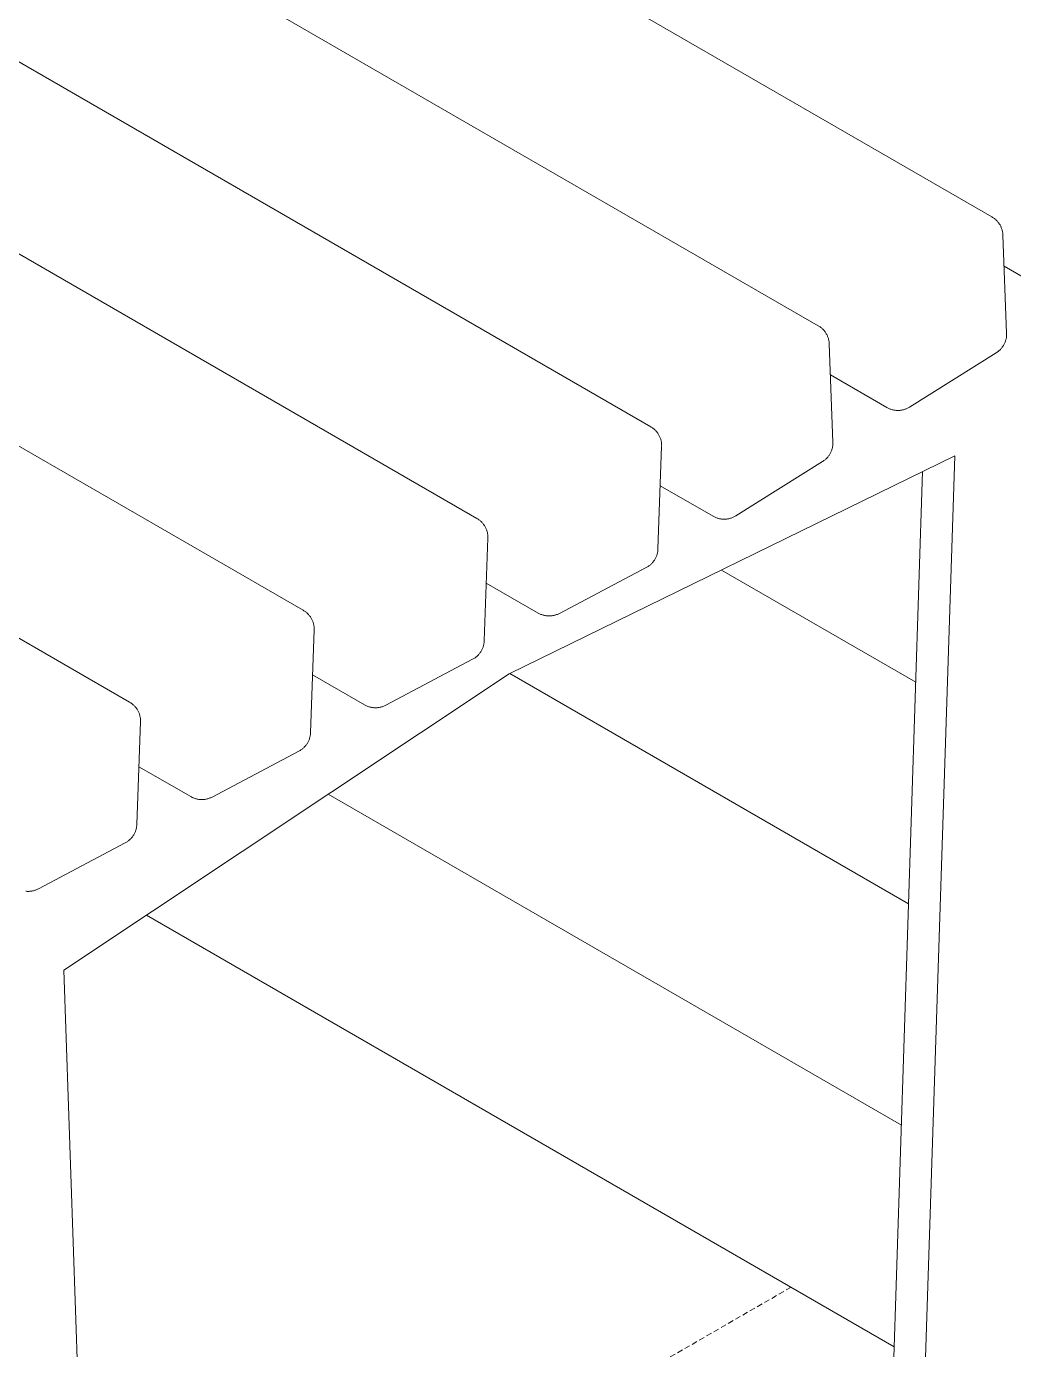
# Model space of a CAD drawing. Header units: millimetres. Extents: x -273 to 4197, y -77 to 2867.
# Drawn here: x 3808.1 to 4033, y 847.3 to 1148.7 of the extents above; entities that cross this region are included whole.
import ezdxf

# ---------------------------------------------------------------- set-up
doc = ezdxf.new("R2010")
doc.units = ezdxf.units.MM
doc.linetypes.add('HIDDEN', pattern=[1.905, 1.27, -0.635])
doc.layers.add('ZANO_R', color=7, linetype='Continuous', lineweight=0)
doc.layers.add('ZANO_R_przerywana', color=7, linetype='HIDDEN', lineweight=0)

msp = doc.modelspace()

# ---------------------------------------------------------------- linework, layer by layer
at = {"layer": 'ZANO_R'}
for p, q in [((2762.34, 1836.07), (4028.06, 1105.31)), ((2722.78, 1811.3), (3988.5, 1080.54)), ((2684.6, 1788.3), (3950.33, 1057.53)), ((2645.04, 1767.39), (3910.76, 1036.62)), ((2605.48, 1746.47), (3871.2, 1015.71)), ((2565.92, 1725.56), (3831.64, 994.8)), ((4028.06, 1105.31), (4028.21, 1105.22)), ((4028.21, 1105.22), (4028.36, 1105.12)), ((4028.36, 1105.12), (4028.5, 1105.03)), ((4028.5, 1105.03), (4028.64, 1104.92)), ((4028.64, 1104.92), (4028.77, 1104.81)), ((4028.77, 1104.81), (4028.91, 1104.7)), ((4028.91, 1104.7), (4029.03, 1104.58)), ((4029.03, 1104.58), (4029.16, 1104.46)), ((4029.16, 1104.46), (4029.28, 1104.33)), ((4029.28, 1104.33), (4029.39, 1104.2)), ((4029.39, 1104.2), (4029.5, 1104.06)), ((4029.5, 1104.06), (4029.6, 1103.92)), ((4029.6, 1103.92), (4029.7, 1103.78)), ((4029.7, 1103.78), (4029.8, 1103.63)), ((4029.8, 1103.63), (4029.89, 1103.48)), ((4029.89, 1103.48), (4029.97, 1103.33)), ((4029.97, 1103.33), (4030.05, 1103.18)), ((4030.05, 1103.18), (4030.13, 1103.02)), ((4030.13, 1103.02), (4030.19, 1102.86)), ((4030.19, 1102.86), (4030.26, 1102.7)), ((4030.26, 1102.7), (4030.31, 1102.53)), ((4030.31, 1102.53), (4030.37, 1102.37)), ((4030.37, 1102.37), (4030.41, 1102.2)), ((4030.41, 1102.2), (4030.45, 1102.03)), ((4030.45, 1102.03), (4030.48, 1101.86)), ((4030.48, 1101.86), (4030.51, 1101.69)), ((4030.51, 1101.69), (4030.53, 1101.51)), ((4030.53, 1101.51), (4030.55, 1101.34)), ((4030.55, 1101.34), (4030.56, 1101.17)), ((4030.56, 1101.17), (4031.39, 1078.81)), ((4043.68, 1086.68), (4030.82, 1094.1)), ((3988.5, 1080.54), (3988.65, 1080.45)), ((3988.65, 1080.45), (3988.79, 1080.35)), ((3988.79, 1080.35), (3988.94, 1080.25)), ((3988.94, 1080.25), (3989.08, 1080.15)), ((3989.08, 1080.15), (3989.21, 1080.04)), ((3989.21, 1080.04), (3989.34, 1079.92)), ((3989.34, 1079.92), (3989.47, 1079.81)), ((3989.47, 1079.81), (3989.59, 1079.68)), ((3989.59, 1079.68), (3989.71, 1079.56)), ((3989.71, 1079.56), (3989.83, 1079.42)), ((3989.83, 1079.42), (3989.94, 1079.29)), ((3989.94, 1079.29), (3990.04, 1079.15)), ((3990.04, 1079.15), (3990.14, 1079.01)), ((3990.14, 1079.01), (3990.24, 1078.86)), ((3990.24, 1078.86), (3990.33, 1078.71)), ((3990.33, 1078.71), (3990.41, 1078.56)), ((3990.41, 1078.56), (3990.49, 1078.41)), ((3990.49, 1078.41), (3990.56, 1078.25)), ((3990.56, 1078.25), (3990.63, 1078.09)), ((3990.63, 1078.09), (3990.69, 1077.93)), ((3990.69, 1077.93), (3990.75, 1077.76)), ((3990.75, 1077.76), (3990.8, 1077.59)), ((3990.8, 1077.59), (3990.85, 1077.43)), ((3990.85, 1077.43), (3990.89, 1077.26)), ((3990.89, 1077.26), (3990.92, 1077.09)), ((3990.92, 1077.09), (3990.95, 1076.91)), ((3990.95, 1076.91), (3990.97, 1076.74)), ((3990.97, 1076.74), (3990.99, 1076.57)), ((3990.99, 1076.57), (3991, 1076.39)), ((3991, 1076.39), (3991.83, 1054.04)), ((4030.6, 1075.92), (4030.51, 1075.78)), ((4030.69, 1076.06), (4030.6, 1075.92)), ((4030.78, 1076.21), (4030.69, 1076.06)), ((4030.86, 1076.36), (4030.78, 1076.21)), ((4030.93, 1076.51), (4030.86, 1076.36)), ((4031, 1076.66), (4030.93, 1076.51)), ((4031.06, 1076.82), (4031, 1076.66)), ((4031.12, 1076.98), (4031.06, 1076.82)), ((4031.17, 1077.14), (4031.12, 1076.98)), ((4031.22, 1077.3), (4031.17, 1077.14)), ((4031.26, 1077.46), (4031.22, 1077.3)), ((4031.3, 1077.63), (4031.26, 1077.46)), ((4031.33, 1077.8), (4031.3, 1077.63)), ((4031.35, 1077.96), (4031.33, 1077.8)), ((4031.37, 1078.13), (4031.35, 1077.96)), ((4031.39, 1078.3), (4031.37, 1078.13)), ((4031.39, 1078.81), (4031.4, 1078.64)), ((4031.4, 1078.47), (4031.39, 1078.3)), ((4031.4, 1078.64), (4031.4, 1078.47)), ((4029.05, 1074.38), (4009.27, 1062)), ((4029.19, 1074.47), (4029.05, 1074.38)), ((4029.33, 1074.57), (4029.19, 1074.47)), ((4029.47, 1074.67), (4029.33, 1074.57)), ((4029.6, 1074.78), (4029.47, 1074.67)), ((4029.73, 1074.89), (4029.6, 1074.78)), ((4029.85, 1075), (4029.73, 1074.89)), ((4029.97, 1075.12), (4029.85, 1075)), ((4030.09, 1075.25), (4029.97, 1075.12)), ((4030.2, 1075.37), (4030.09, 1075.25)), ((4030.31, 1075.5), (4030.2, 1075.37)), ((4030.41, 1075.64), (4030.31, 1075.5)), ((4030.51, 1075.78), (4030.41, 1075.64)), ((4004.12, 1061.9), (3991.26, 1069.33)), ((4004.26, 1061.82), (4004.12, 1061.9)), ((4004.42, 1061.75), (4004.26, 1061.82)), ((4004.57, 1061.67), (4004.42, 1061.75)), ((4004.72, 1061.61), (4004.57, 1061.67)), ((4004.88, 1061.55), (4004.72, 1061.61)), ((4005.04, 1061.49), (4004.88, 1061.55)), ((4005.2, 1061.44), (4005.04, 1061.49)), ((4005.37, 1061.39), (4005.2, 1061.44)), ((4005.53, 1061.35), (4005.37, 1061.39)), ((4005.7, 1061.32), (4005.53, 1061.35)), ((4005.86, 1061.29), (4005.7, 1061.32)), ((4006.03, 1061.27), (4005.86, 1061.29)), ((4006.2, 1061.25), (4006.03, 1061.27)), ((4006.37, 1061.24), (4006.2, 1061.25)), ((4006.54, 1061.23), (4006.37, 1061.24)), ((4006.71, 1061.24), (4006.54, 1061.23)), ((4006.88, 1061.24), (4006.71, 1061.24)), ((4007.04, 1061.25), (4006.88, 1061.24)), ((4007.21, 1061.27), (4007.04, 1061.25)), ((4007.38, 1061.29), (4007.21, 1061.27)), ((4007.55, 1061.32), (4007.38, 1061.29)), ((4007.71, 1061.36), (4007.55, 1061.32)), ((4007.88, 1061.4), (4007.71, 1061.36)), ((4008.04, 1061.44), (4007.88, 1061.4)), ((4008.2, 1061.49), (4008.04, 1061.44)), ((4008.36, 1061.55), (4008.2, 1061.49)), ((4008.52, 1061.61), (4008.36, 1061.55)), ((4008.67, 1061.68), (4008.52, 1061.61)), ((4008.83, 1061.75), (4008.67, 1061.68)), ((4008.98, 1061.83), (4008.83, 1061.75)), ((4009.13, 1061.91), (4008.98, 1061.83)), ((4009.27, 1062), (4009.13, 1061.91)), ((3950.33, 1057.53), (3950.47, 1057.44)), ((3950.47, 1057.44), (3950.61, 1057.35)), ((3950.61, 1057.35), (3950.75, 1057.26)), ((3950.75, 1057.26), (3950.89, 1057.15)), ((3950.89, 1057.15), (3951.02, 1057.05)), ((3951.02, 1057.05), (3951.15, 1056.94)), ((3951.15, 1056.94), (3951.27, 1056.82)), ((3951.27, 1056.82), (3951.39, 1056.71)), ((3951.39, 1056.71), (3951.51, 1056.58)), ((3951.51, 1056.58), (3951.62, 1056.46)), ((3951.62, 1056.46), (3951.73, 1056.33)), ((3951.73, 1056.33), (3951.83, 1056.19)), ((3951.83, 1056.19), (3951.93, 1056.05)), ((3951.93, 1056.05), (3952.03, 1055.91)), ((3952.03, 1055.91), (3952.12, 1055.77)), ((3952.12, 1055.77), (3952.2, 1055.62)), ((3952.2, 1055.62), (3952.28, 1055.47)), ((3952.28, 1055.47), (3952.35, 1055.32)), ((3952.35, 1055.32), (3952.42, 1055.17)), ((3952.42, 1055.17), (3952.49, 1055.01)), ((3952.49, 1055.01), (3952.55, 1054.85)), ((3952.55, 1054.85), (3952.6, 1054.69)), ((3952.82, 1053.02), (3951.99, 1029.7)), ((3952.6, 1054.69), (3952.65, 1054.53)), ((3952.65, 1054.53), (3952.69, 1054.37)), ((3952.69, 1054.37), (3952.72, 1054.2)), ((3952.72, 1054.2), (3952.76, 1054.03)), ((3952.76, 1054.03), (3952.78, 1053.87)), ((3952.78, 1053.87), (3952.8, 1053.7)), ((3952.8, 1053.7), (3952.81, 1053.53)), ((3952.81, 1053.53), (3952.82, 1053.36)), ((3952.82, 1053.36), (3952.83, 1053.19)), ((3952.83, 1053.19), (3952.82, 1053.02)), ((3991.44, 1051.89), (3991.37, 1051.74)), ((3991.5, 1052.05), (3991.44, 1051.89)), ((3991.56, 1052.21), (3991.5, 1052.05)), ((3991.61, 1052.37), (3991.56, 1052.21)), ((3991.66, 1052.53), (3991.61, 1052.37)), ((3991.7, 1052.69), (3991.66, 1052.53)), ((3991.74, 1052.86), (3991.7, 1052.69)), ((3991.77, 1053.02), (3991.74, 1052.86)), ((3991.79, 1053.19), (3991.77, 1053.02)), ((3991.81, 1053.36), (3991.79, 1053.19)), ((3991.83, 1053.53), (3991.81, 1053.36)), ((3991.83, 1054.04), (3991.84, 1053.87)), ((3991.84, 1053.87), (3991.83, 1053.7)), ((3991.83, 1053.7), (3991.83, 1053.53)), ((4019.59, 1050.93), (3918.13, 1001.25)), ((3989.49, 1049.61), (3969.71, 1037.22)), ((3989.63, 1049.7), (3989.49, 1049.61)), ((3989.77, 1049.8), (3989.63, 1049.7)), ((3989.9, 1049.9), (3989.77, 1049.8)), ((3990.04, 1050.01), (3989.9, 1049.9)), ((3990.16, 1050.12), (3990.04, 1050.01)), ((3990.29, 1050.23), (3990.16, 1050.12)), ((3990.41, 1050.35), (3990.29, 1050.23)), ((3990.53, 1050.47), (3990.41, 1050.35)), ((3990.64, 1050.6), (3990.53, 1050.47)), ((3990.75, 1050.73), (3990.64, 1050.6)), ((3990.85, 1050.87), (3990.75, 1050.73)), ((3990.95, 1051), (3990.85, 1050.87)), ((3991.04, 1051.14), (3990.95, 1051)), ((3991.13, 1051.29), (3991.04, 1051.14)), ((3991.21, 1051.43), (3991.13, 1051.29)), ((3991.29, 1051.58), (3991.21, 1051.43)), ((3991.37, 1051.74), (3991.29, 1051.58)), ((4012.55, 834.6), (4019.59, 1050.93)), ((4005.47, 838.68), (4012.27, 1047.35)), ((3964.55, 1037.13), (3952.5, 1044.09)), ((3964.7, 1037.05), (3964.55, 1037.13)), ((3964.85, 1036.97), (3964.7, 1037.05)), ((3965.01, 1036.9), (3964.85, 1036.97)), ((3965.16, 1036.83), (3965.01, 1036.9)), ((3965.32, 1036.77), (3965.16, 1036.83)), ((3965.48, 1036.72), (3965.32, 1036.77)), ((3965.64, 1036.67), (3965.48, 1036.72)), ((3968.64, 1036.72), (3968.48, 1036.67)), ((3968.8, 1036.78), (3968.64, 1036.72)), ((3968.96, 1036.84), (3968.8, 1036.78)), ((3969.11, 1036.9), (3968.96, 1036.84)), ((3969.26, 1036.98), (3969.11, 1036.9)), ((3969.41, 1037.05), (3969.26, 1036.98)), ((3969.56, 1037.14), (3969.41, 1037.05)), ((3969.71, 1037.22), (3969.56, 1037.14)), ((3910.76, 1036.62), (3910.91, 1036.53)), ((3910.91, 1036.53), (3911.05, 1036.44)), ((3911.05, 1036.44), (3911.19, 1036.35)), ((3911.19, 1036.35), (3911.32, 1036.24)), ((3911.32, 1036.24), (3911.46, 1036.14)), ((3911.46, 1036.14), (3911.58, 1036.03)), ((3911.58, 1036.03), (3911.71, 1035.91)), ((3911.71, 1035.91), (3911.83, 1035.79)), ((3911.83, 1035.79), (3911.95, 1035.67)), ((3911.95, 1035.67), (3912.06, 1035.55)), ((3912.06, 1035.55), (3912.17, 1035.42)), ((3912.17, 1035.42), (3912.27, 1035.28)), ((3912.27, 1035.28), (3912.37, 1035.14)), ((3912.37, 1035.14), (3912.46, 1035)), ((3912.46, 1035), (3912.55, 1034.86)), ((3912.55, 1034.86), (3912.64, 1034.71)), ((3912.64, 1034.71), (3912.72, 1034.56)), ((3912.72, 1034.56), (3912.79, 1034.41)), ((3912.79, 1034.41), (3912.86, 1034.26)), ((3912.86, 1034.26), (3912.92, 1034.1)), ((3912.92, 1034.1), (3912.98, 1033.94)), ((3912.98, 1033.94), (3913.04, 1033.78)), ((3913.04, 1033.78), (3913.08, 1033.62)), ((3965.8, 1036.62), (3965.64, 1036.67)), ((3965.97, 1036.58), (3965.8, 1036.62)), ((3966.13, 1036.55), (3965.97, 1036.58)), ((3966.3, 1036.52), (3966.13, 1036.55)), ((3966.47, 1036.5), (3966.3, 1036.52)), ((3966.64, 1036.48), (3966.47, 1036.5)), ((3966.81, 1036.47), (3966.64, 1036.48)), ((3966.97, 1036.46), (3966.81, 1036.47)), ((3967.14, 1036.46), (3966.97, 1036.46)), ((3967.31, 1036.47), (3967.14, 1036.46)), ((3967.48, 1036.48), (3967.31, 1036.47)), ((3967.65, 1036.5), (3967.48, 1036.48)), ((3967.82, 1036.52), (3967.65, 1036.5)), ((3967.98, 1036.55), (3967.82, 1036.52)), ((3968.15, 1036.58), (3967.98, 1036.55)), ((3968.31, 1036.62), (3968.15, 1036.58)), ((3968.48, 1036.67), (3968.31, 1036.62)), ((3913.26, 1032.11), (3912.42, 1008.79)), ((3913.08, 1033.62), (3913.13, 1033.45)), ((3913.13, 1033.45), (3913.16, 1033.29)), ((3913.16, 1033.29), (3913.19, 1033.12)), ((3913.19, 1033.12), (3913.22, 1032.96)), ((3913.22, 1032.96), (3913.24, 1032.79)), ((3913.24, 1032.79), (3913.25, 1032.62)), ((3913.25, 1032.62), (3913.26, 1032.45)), ((3913.26, 1032.45), (3913.26, 1032.28)), ((3913.26, 1032.28), (3913.26, 1032.11)), ((3951.51, 1027.74), (3951.43, 1027.59)), ((3951.58, 1027.89), (3951.51, 1027.74)), ((3951.64, 1028.05), (3951.58, 1027.89)), ((3951.7, 1028.21), (3951.64, 1028.05)), ((3951.76, 1028.37), (3951.7, 1028.21)), ((3951.8, 1028.53), (3951.76, 1028.37)), ((3951.85, 1028.69), (3951.8, 1028.53)), ((3951.88, 1028.86), (3951.85, 1028.69)), ((3951.92, 1029.03), (3951.88, 1028.86)), ((3951.94, 1029.19), (3951.92, 1029.03)), ((3951.96, 1029.36), (3951.94, 1029.19)), ((3951.98, 1029.53), (3951.96, 1029.36)), ((3951.99, 1029.7), (3951.98, 1029.53)), ((3949.33, 1025.46), (3929.54, 1015)), ((3949.47, 1025.54), (3949.33, 1025.46)), ((3949.62, 1025.63), (3949.47, 1025.54)), ((3949.76, 1025.72), (3949.62, 1025.63)), ((3949.9, 1025.81), (3949.76, 1025.72)), ((3950.04, 1025.91), (3949.9, 1025.81)), ((3950.17, 1026.02), (3950.04, 1025.91)), ((3950.3, 1026.13), (3950.17, 1026.02)), ((3950.42, 1026.24), (3950.3, 1026.13)), ((3950.54, 1026.36), (3950.42, 1026.24)), ((3950.66, 1026.48), (3950.54, 1026.36)), ((3950.77, 1026.61), (3950.66, 1026.48)), ((3950.88, 1026.74), (3950.77, 1026.61)), ((3950.99, 1026.87), (3950.88, 1026.74)), ((3951.08, 1027.01), (3950.99, 1026.87)), ((3951.18, 1027.15), (3951.08, 1027.01)), ((3951.27, 1027.29), (3951.18, 1027.15)), ((3951.35, 1027.44), (3951.27, 1027.29)), ((3951.43, 1027.59), (3951.35, 1027.44)), ((4010.71, 999.32), (3966.42, 1024.89)), ((3924.71, 1015.09), (3912.89, 1021.91)), ((3871.2, 1015.71), (3871.35, 1015.62)), ((3871.35, 1015.62), (3871.49, 1015.53)), ((3871.49, 1015.53), (3871.63, 1015.43)), ((3871.63, 1015.43), (3871.76, 1015.33)), ((3871.76, 1015.33), (3871.89, 1015.23)), ((3871.89, 1015.23), (3872.02, 1015.12)), ((3872.02, 1015.12), (3872.15, 1015)), ((3872.15, 1015), (3872.27, 1014.88)), ((3872.27, 1014.88), (3872.38, 1014.76)), ((3872.38, 1014.76), (3872.5, 1014.63)), ((3872.5, 1014.63), (3872.6, 1014.5)), ((3872.6, 1014.5), (3872.71, 1014.37)), ((3872.71, 1014.37), (3872.81, 1014.23)), ((3872.81, 1014.23), (3872.9, 1014.09)), ((3872.9, 1014.09), (3872.99, 1013.95)), ((3872.99, 1013.95), (3873.07, 1013.8)), ((3873.07, 1013.8), (3873.15, 1013.65)), ((3873.15, 1013.65), (3873.23, 1013.5)), ((3873.23, 1013.5), (3873.3, 1013.35)), ((3873.3, 1013.35), (3873.36, 1013.19)), ((3873.36, 1013.19), (3873.42, 1013.03)), ((3873.42, 1013.03), (3873.47, 1012.87)), ((3873.47, 1012.87), (3873.52, 1012.71)), ((3873.52, 1012.71), (3873.56, 1012.54)), ((3924.86, 1015.01), (3924.71, 1015.09)), ((3925.02, 1014.93), (3924.86, 1015.01)), ((3925.17, 1014.86), (3925.02, 1014.93)), ((3925.33, 1014.79), (3925.17, 1014.86)), ((3925.5, 1014.72), (3925.33, 1014.79)), ((3925.66, 1014.67), (3925.5, 1014.72)), ((3925.83, 1014.62), (3925.66, 1014.67)), ((3926, 1014.57), (3925.83, 1014.62)), ((3926.16, 1014.53), (3926, 1014.57)), ((3926.34, 1014.5), (3926.16, 1014.53)), ((3926.51, 1014.47), (3926.34, 1014.5)), ((3926.68, 1014.45), (3926.51, 1014.47)), ((3926.85, 1014.43), (3926.68, 1014.45)), ((3927.03, 1014.43), (3926.85, 1014.43)), ((3927.2, 1014.42), (3927.03, 1014.43)), ((3927.38, 1014.43), (3927.2, 1014.42)), ((3927.55, 1014.43), (3927.38, 1014.43)), ((3927.72, 1014.45), (3927.55, 1014.43)), ((3927.9, 1014.47), (3927.72, 1014.45)), ((3928.07, 1014.5), (3927.9, 1014.47)), ((3928.24, 1014.53), (3928.07, 1014.5)), ((3928.41, 1014.57), (3928.24, 1014.53)), ((3928.58, 1014.61), (3928.41, 1014.57)), ((3928.74, 1014.66), (3928.58, 1014.61)), ((3928.91, 1014.72), (3928.74, 1014.66)), ((3929.07, 1014.78), (3928.91, 1014.72)), ((3929.23, 1014.85), (3929.07, 1014.78)), ((3929.39, 1014.92), (3929.23, 1014.85)), ((3929.54, 1015), (3929.39, 1014.92)), ((3873.7, 1011.2), (3872.86, 987.88)), ((3873.56, 1012.54), (3873.6, 1012.38)), ((3873.6, 1012.38), (3873.63, 1012.21)), ((3873.63, 1012.21), (3873.66, 1012.05)), ((3873.66, 1012.05), (3873.68, 1011.88)), ((3873.68, 1011.88), (3873.69, 1011.71)), ((3873.69, 1011.71), (3873.7, 1011.54)), ((3873.7, 1011.54), (3873.7, 1011.37)), ((3873.7, 1011.37), (3873.7, 1011.2)), ((3911.87, 1006.68), (3911.79, 1006.53)), ((3911.95, 1006.83), (3911.87, 1006.68)), ((3912.02, 1006.98), (3911.95, 1006.83)), ((3912.08, 1007.14), (3912.02, 1006.98)), ((3912.14, 1007.3), (3912.08, 1007.14)), ((3912.19, 1007.46), (3912.14, 1007.3)), ((3912.24, 1007.62), (3912.19, 1007.46)), ((3912.28, 1007.78), (3912.24, 1007.62)), ((3912.32, 1007.95), (3912.28, 1007.78)), ((3912.35, 1008.12), (3912.32, 1007.95)), ((3912.38, 1008.28), (3912.35, 1008.12)), ((3912.4, 1008.45), (3912.38, 1008.28)), ((3912.41, 1008.62), (3912.4, 1008.45)), ((3912.42, 1008.79), (3912.41, 1008.62)), ((3909.76, 1004.55), (3889.98, 994.09)), ((3909.91, 1004.63), (3909.76, 1004.55)), ((3910.06, 1004.71), (3909.91, 1004.63)), ((3910.2, 1004.81), (3910.06, 1004.71)), ((3910.34, 1004.9), (3910.2, 1004.81)), ((3910.47, 1005), (3910.34, 1004.9)), ((3910.61, 1005.11), (3910.47, 1005)), ((3910.73, 1005.22), (3910.61, 1005.11)), ((3910.86, 1005.33), (3910.73, 1005.22)), ((3910.98, 1005.45), (3910.86, 1005.33)), ((3911.1, 1005.57), (3910.98, 1005.45)), ((3911.21, 1005.7), (3911.1, 1005.57)), ((3911.32, 1005.83), (3911.21, 1005.7)), ((3911.42, 1005.96), (3911.32, 1005.83)), ((3911.52, 1006.1), (3911.42, 1005.96)), ((3911.62, 1006.24), (3911.52, 1006.1)), ((3911.71, 1006.38), (3911.62, 1006.24)), ((3911.79, 1006.53), (3911.71, 1006.38)), ((3918.13, 1001.25), (3816.67, 933.78)), ((3885.15, 994.18), (3873.33, 1001)), ((4009.06, 948.87), (3918.25, 1001.3)), ((3831.64, 994.8), (3831.78, 994.71)), ((3831.78, 994.71), (3831.92, 994.62)), ((3831.92, 994.62), (3832.06, 994.52)), ((3832.06, 994.52), (3832.2, 994.42)), ((3832.2, 994.42), (3832.33, 994.32)), ((3832.33, 994.32), (3832.46, 994.21)), ((3832.46, 994.21), (3832.58, 994.09)), ((3832.58, 994.09), (3832.7, 993.97)), ((3832.7, 993.97), (3832.82, 993.85)), ((3832.82, 993.85), (3832.93, 993.72)), ((3832.93, 993.72), (3833.04, 993.59)), ((3833.04, 993.59), (3833.14, 993.46)), ((3833.14, 993.46), (3833.24, 993.32)), ((3833.24, 993.32), (3833.34, 993.18)), ((3833.34, 993.18), (3833.43, 993.04)), ((3833.43, 993.04), (3833.51, 992.89)), ((3833.51, 992.89), (3833.59, 992.74)), ((3833.59, 992.74), (3833.67, 992.59)), ((3833.67, 992.59), (3833.73, 992.44)), ((3833.73, 992.44), (3833.8, 992.28)), ((3833.8, 992.28), (3833.86, 992.12)), ((3833.86, 992.12), (3833.91, 991.96)), ((3833.91, 991.96), (3833.96, 991.8)), ((3833.96, 991.8), (3834, 991.63)), ((3834, 991.63), (3834.04, 991.47)), ((3885.3, 994.1), (3885.15, 994.18)), ((3885.45, 994.02), (3885.3, 994.1)), ((3885.61, 993.94), (3885.45, 994.02)), ((3885.77, 993.88), (3885.61, 993.94)), ((3885.93, 993.81), (3885.77, 993.88)), ((3886.1, 993.76), (3885.93, 993.81)), ((3886.26, 993.71), (3886.1, 993.76)), ((3886.43, 993.66), (3886.26, 993.71)), ((3886.6, 993.62), (3886.43, 993.66)), ((3886.77, 993.59), (3886.6, 993.62)), ((3886.94, 993.56), (3886.77, 993.59)), ((3887.12, 993.54), (3886.94, 993.56)), ((3887.29, 993.52), (3887.12, 993.54)), ((3887.46, 993.51), (3887.29, 993.52)), ((3887.64, 993.51), (3887.46, 993.51)), ((3887.81, 993.51), (3887.64, 993.51)), ((3887.99, 993.52), (3887.81, 993.51)), ((3888.16, 993.54), (3887.99, 993.52)), ((3888.33, 993.56), (3888.16, 993.54)), ((3888.51, 993.59), (3888.33, 993.56)), ((3888.68, 993.62), (3888.51, 993.59)), ((3888.85, 993.66), (3888.68, 993.62)), ((3889.01, 993.7), (3888.85, 993.66)), ((3889.18, 993.75), (3889.01, 993.7)), ((3889.35, 993.81), (3889.18, 993.75)), ((3889.51, 993.87), (3889.35, 993.81)), ((3889.67, 993.94), (3889.51, 993.87)), ((3889.83, 994.01), (3889.67, 993.94)), ((3889.98, 994.09), (3889.83, 994.01)), ((3834.13, 990.29), (3833.3, 966.97)), ((3834.04, 991.47), (3834.07, 991.3)), ((3834.07, 991.3), (3834.09, 991.13)), ((3834.09, 991.13), (3834.11, 990.97)), ((3834.11, 990.97), (3834.13, 990.8)), ((3834.13, 990.8), (3834.13, 990.63)), ((3834.13, 990.63), (3834.14, 990.46)), ((3834.14, 990.46), (3834.13, 990.29)), ((3872.23, 985.62), (3872.14, 985.47)), ((3872.31, 985.77), (3872.23, 985.62)), ((3872.38, 985.92), (3872.31, 985.77)), ((3872.45, 986.07), (3872.38, 985.92)), ((3872.52, 986.23), (3872.45, 986.07)), ((3872.58, 986.39), (3872.52, 986.23)), ((3872.63, 986.55), (3872.58, 986.39)), ((3872.68, 986.71), (3872.63, 986.55)), ((3872.72, 986.87), (3872.68, 986.71)), ((3872.76, 987.04), (3872.72, 986.87)), ((3872.79, 987.2), (3872.76, 987.04)), ((3872.82, 987.37), (3872.79, 987.2)), ((3872.84, 987.54), (3872.82, 987.37)), ((3872.85, 987.71), (3872.84, 987.54)), ((3872.86, 987.88), (3872.85, 987.71)), ((3870.2, 983.64), (3850.42, 973.18)), ((3870.35, 983.72), (3870.2, 983.64)), ((3870.49, 983.8), (3870.35, 983.72)), ((3870.64, 983.9), (3870.49, 983.8)), ((3870.78, 983.99), (3870.64, 983.9)), ((3870.91, 984.09), (3870.78, 983.99)), ((3871.04, 984.2), (3870.91, 984.09)), ((3871.17, 984.31), (3871.04, 984.2)), ((3871.3, 984.42), (3871.17, 984.31)), ((3871.42, 984.54), (3871.3, 984.42)), ((3871.54, 984.66), (3871.42, 984.54)), ((3871.65, 984.79), (3871.54, 984.66)), ((3871.76, 984.92), (3871.65, 984.79)), ((3871.86, 985.05), (3871.76, 984.92)), ((3871.96, 985.19), (3871.86, 985.05)), ((3872.05, 985.33), (3871.96, 985.19)), ((3872.14, 985.47), (3872.05, 985.33)), ((3845.58, 973.27), (3833.77, 980.09)), ((4007.42, 898.42), (3876.86, 973.8)), ((3845.73, 973.19), (3845.58, 973.27)), ((3845.89, 973.11), (3845.73, 973.19)), ((3846.05, 973.03), (3845.89, 973.11)), ((3846.21, 972.97), (3846.05, 973.03)), ((3846.37, 972.9), (3846.21, 972.97)), ((3846.54, 972.85), (3846.37, 972.9)), ((3846.7, 972.8), (3846.54, 972.85)), ((3846.87, 972.75), (3846.7, 972.8)), ((3847.04, 972.71), (3846.87, 972.75)), ((3847.21, 972.68), (3847.04, 972.71)), ((3847.38, 972.65), (3847.21, 972.68)), ((3847.55, 972.63), (3847.38, 972.65)), ((3847.73, 972.61), (3847.55, 972.63)), ((3847.9, 972.6), (3847.73, 972.61)), ((3848.08, 972.6), (3847.9, 972.6)), ((3848.25, 972.6), (3848.08, 972.6)), ((3848.42, 972.61), (3848.25, 972.6)), ((3848.6, 972.63), (3848.42, 972.61)), ((3848.77, 972.65), (3848.6, 972.63)), ((3848.94, 972.68), (3848.77, 972.65)), ((3849.11, 972.71), (3848.94, 972.68)), ((3849.28, 972.75), (3849.11, 972.71)), ((3849.45, 972.79), (3849.28, 972.75)), ((3849.62, 972.84), (3849.45, 972.79)), ((3849.78, 972.9), (3849.62, 972.84)), ((3849.95, 972.96), (3849.78, 972.9)), ((3850.11, 973.03), (3849.95, 972.96)), ((3850.26, 973.1), (3850.11, 973.03)), ((3850.42, 973.18), (3850.26, 973.1)), ((3832.49, 964.42), (3832.4, 964.28)), ((3832.58, 964.56), (3832.49, 964.42)), ((3832.67, 964.71), (3832.58, 964.56)), ((3832.75, 964.86), (3832.67, 964.71)), ((3832.82, 965.01), (3832.75, 964.86)), ((3832.89, 965.16), (3832.82, 965.01)), ((3832.96, 965.32), (3832.89, 965.16)), ((3833.01, 965.48), (3832.96, 965.32)), ((3833.07, 965.64), (3833.01, 965.48)), ((3833.12, 965.8), (3833.07, 965.64)), ((3833.16, 965.96), (3833.12, 965.8)), ((3833.2, 966.13), (3833.16, 965.96)), ((3833.23, 966.29), (3833.2, 966.13)), ((3833.25, 966.46), (3833.23, 966.29)), ((3833.27, 966.63), (3833.25, 966.46)), ((3833.29, 966.8), (3833.27, 966.63)), ((3833.3, 966.97), (3833.29, 966.8)), ((3830.64, 962.72), (3810.86, 952.27)), ((3830.79, 962.81), (3830.64, 962.72)), ((3830.93, 962.89), (3830.79, 962.81)), ((3831.07, 962.98), (3830.93, 962.89)), ((3831.21, 963.08), (3831.07, 962.98)), ((3831.35, 963.18), (3831.21, 963.08)), ((3831.48, 963.29), (3831.35, 963.18)), ((3831.61, 963.4), (3831.48, 963.29)), ((3831.73, 963.51), (3831.61, 963.4)), ((3831.86, 963.63), (3831.73, 963.51)), ((3831.97, 963.75), (3831.86, 963.63)), ((3832.09, 963.88), (3831.97, 963.75)), ((3832.19, 964.01), (3832.09, 963.88)), ((3832.3, 964.14), (3832.19, 964.01)), ((3832.4, 964.28), (3832.3, 964.14)), ((3808.17, 951.7), (3807.99, 951.72)), ((3808.34, 951.69), (3808.17, 951.7)), ((3808.51, 951.69), (3808.34, 951.69)), ((3808.69, 951.69), (3808.51, 951.69)), ((3808.86, 951.7), (3808.69, 951.69)), ((3809.04, 951.72), (3808.86, 951.7)), ((3809.21, 951.74), (3809.04, 951.72)), ((3809.38, 951.76), (3809.21, 951.74)), ((3809.55, 951.8), (3809.38, 951.76)), ((3809.72, 951.84), (3809.55, 951.8)), ((3809.89, 951.88), (3809.72, 951.84)), ((3810.06, 951.93), (3809.89, 951.88)), ((3810.22, 951.99), (3810.06, 951.93)), ((3810.38, 952.05), (3810.22, 951.99)), ((3810.54, 952.12), (3810.38, 952.05)), ((3810.7, 952.19), (3810.54, 952.12)), ((3810.86, 952.27), (3810.7, 952.19)), ((4005.78, 847.97), (3835.49, 946.29)), ((3816.67, 933.78), (3823.72, 725.58))]:
    msp.add_line(p, q, dxfattribs=at)
at = {"layer": 'ZANO_R_przerywana'}
msp.add_line((3982.29, 861.53), (3822.24, 769.13), dxfattribs=at)

doc.saveas('drawing.dxf')
